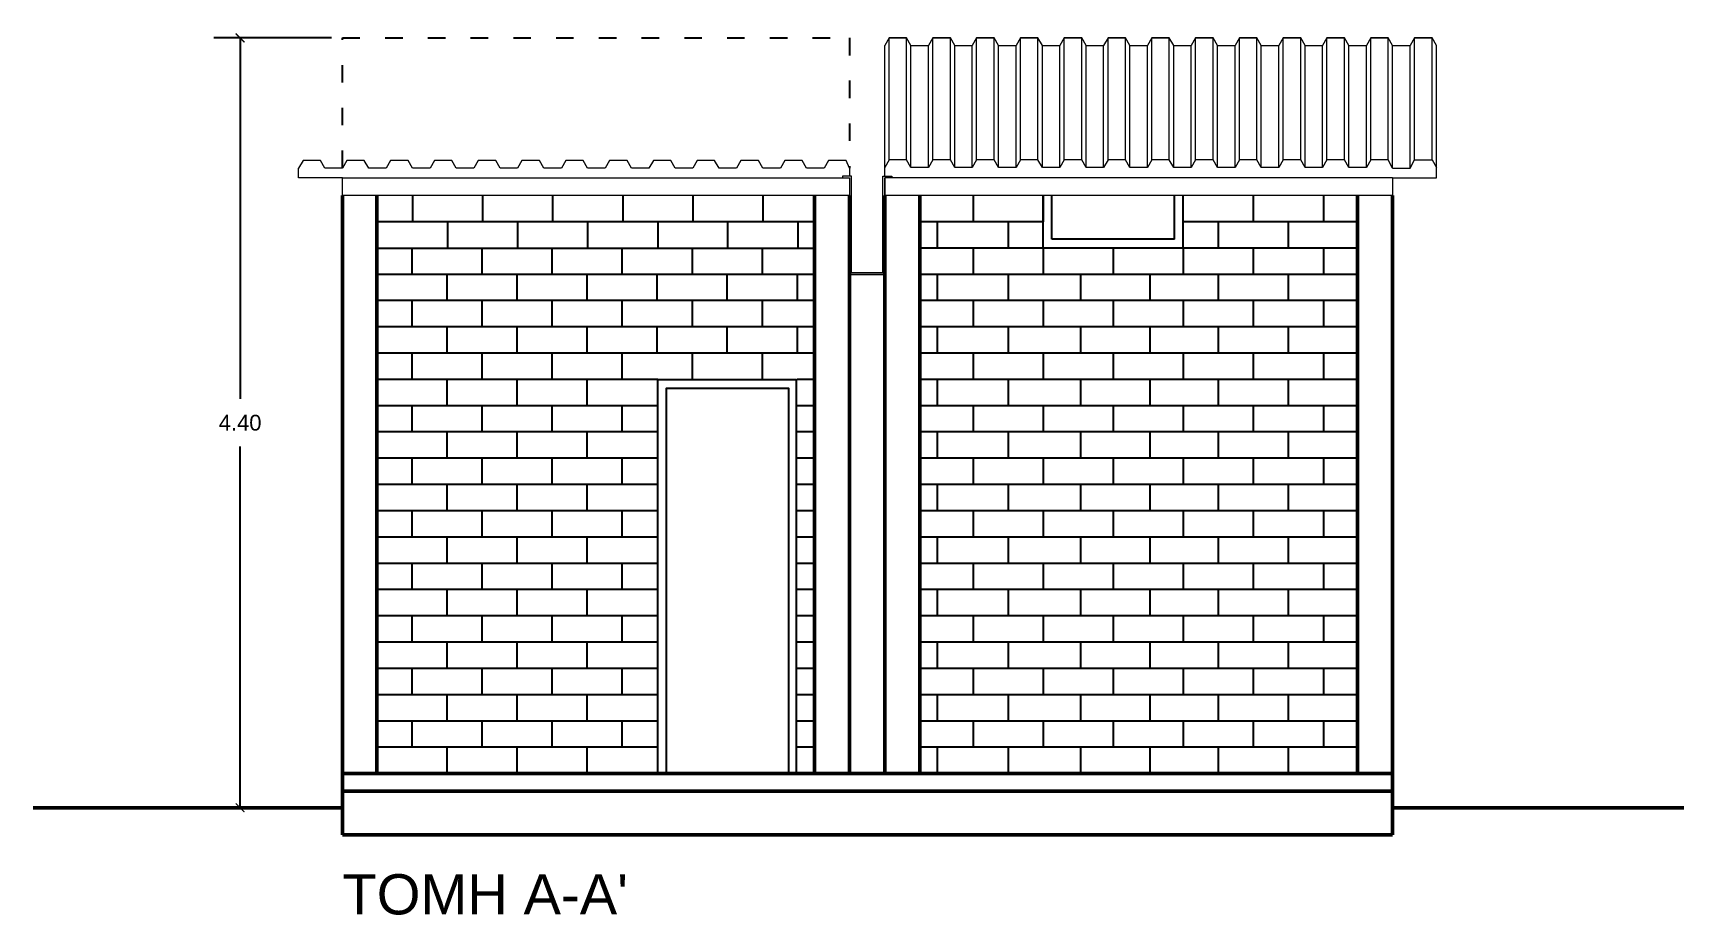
# Model space of a CAD drawing. Header units: millimetres. Extents: x 36.7 to 96.9, y 30.4 to 46.6.
# Drawn here: x 60.54 to 69.96, y 39.42 to 44.45 of the extents above; entities that cross this region are included whole.
import ezdxf

# ---------------------------------------------------------------- set-up
doc = ezdxf.new("R2010")
doc.units = ezdxf.units.MM
doc.linetypes.add('ACAD_ISO03W100', pattern=[30, 12, -18])
doc.linetypes.add('HIDDEN', pattern=[9.525, 6.35, -3.175])
doc.layers.add('ΠΡΟΒΑΛΛΟΜΕΝΑ 2', color=8, linetype='Continuous')
doc.layers.add('ΣΤΕΓΗ', color=2, linetype='Continuous', lineweight=20)
doc.layers.add('ΤΕΜΝΟΜΕΝΑ', color=5, linetype='Continuous', lineweight=50)
doc.styles.get("Standard").update_dxf_attribs({"font": 'arial.ttf'})
doc.dimstyles.new('new', dxfattribs={"dimtxt": 0.09, "dimasz": 0.05, "dimexe": 0.15, "dimexo": 0.0625, "dimgap": 0.09, "dimtad": 0, "dimtih": 1, "dimtoh": 1, "dimzin": 0, "dimdsep": 46, "dimtxsty": 'Standard', "dimblk": 'ARCHTICK', "dimcen": 0.09, "dimadec": 0, "dimazin": 0, "dimtfac": 1, "dimtofl": 0, "dimtmove": 0, "dimatfit": 3, "dimfxl": 0, "dimtolj": 1, "dimtzin": 0, "dimarcsym": 0})

# ---------------------------------------------------------------- blocks, each defined once
blk = doc.blocks.new('_ArchTick')
at = {"color": 0, "linetype": 'ByBlock', "const_width": 0.15}
blk.add_lwpolyline([(-0.5, -0.5), (0.5, 0.5)], dxfattribs=at)
blk = doc.blocks.new('*D13')
at = {"layer": 'DEFPOINTS', "color": 0, "transparency": 16777216}
for p in [(62.3057, 44.427), (61.7215, 40.032), (62.3057, 40.032)]:
    blk.add_point(p, dxfattribs=at)
at = {"layer": 'ΠΡΟΒΑΛΛΟΜΕΝΑ 2', "color": 0, "linetype": 'HIDDEN', "lineweight": -2, "transparency": 16777216}
for p, q in [((62.2432, 44.427), (61.5715, 44.427)), ((62.2432, 40.032), (61.5715, 40.032))]:
    blk.add_line(p, q, dxfattribs=at)
at = {"layer": 'ΠΡΟΒΑΛΛΟΜΕΝΑ 2', "color": 0, "linetype": 'Continuous', "lineweight": -2, "transparency": 16777216}
for p, q in [((61.7215, 44.427), (61.7215, 42.3654)), ((61.7215, 40.032), (61.7215, 42.0935))]:
    blk.add_line(p, q, dxfattribs=at)
at = {"layer": 'ΠΡΟΒΑΛΛΟΜΕΝΑ 2', "color": 0, "lineweight": -2, "transparency": 16777216, "xscale": 0.05, "yscale": 0.05, "zscale": 0.05}
for p, rotation in [((61.7215, 44.427), 90), ((61.7215, 40.032), 270)]:
    blk.add_blockref('_ArchTick', p, dxfattribs=dict(at, rotation=rotation))
at = {"layer": 'ΠΡΟΒΑΛΛΟΜΕΝΑ 2', "color": 0, "transparency": 16777216, "insert": (61.7215, 42.2295), "char_height": 0.09, "attachment_point": 5}
blk.add_mtext('\\A1;4.40', dxfattribs=at)

msp = doc.modelspace()

# ---------------------------------------------------------------- linework, layer by layer
at = {"layer": 'ΠΡΟΒΑΛΛΟΜΕΝΑ 2', "linetype": 'ACAD_ISO03W100', "ltscale": 0.008}
for p, q in [((62.3057, 43.6837), (62.3057, 44.427)), ((62.3057, 44.427), (65.2014, 44.427)), ((65.2014, 44.427), (65.2014, 43.6837))]:
    msp.add_line(p, q, dxfattribs=at)
at = {"layer": 'ΠΡΟΒΑΛΛΟΜΕΝΑ 2'}
for p, q in [((62.7057, 43.527), (62.7057, 43.377)), ((63.1057, 43.527), (63.1057, 43.377)), ((63.5057, 43.527), (63.5057, 43.377)), ((63.9057, 43.527), (63.9057, 43.377)), ((64.3057, 43.527), (64.3057, 43.377)), ((64.7057, 43.527), (64.7057, 43.377)), ((65.9057, 43.527), (65.9057, 43.377)), ((66.3057, 43.527), (66.3057, 43.377)), ((66.3057, 43.227), (66.3057, 43.527)), ((66.3557, 43.277), (66.3557, 43.527)), ((67.0557, 43.277), (67.0557, 43.527)), ((67.1057, 43.227), (67.1057, 43.527)), ((67.5057, 43.527), (67.5057, 43.377)), ((67.9057, 43.527), (67.9057, 43.377)), ((65.0057, 43.377), (62.5014, 43.377)), ((62.9057, 43.377), (62.9057, 43.227)), ((63.3057, 43.377), (63.3057, 43.227)), ((63.7057, 43.377), (63.7057, 43.227)), ((64.1057, 43.377), (64.1057, 43.227)), ((64.5057, 43.227), (64.5057, 43.377)), ((64.9057, 43.377), (64.9057, 43.227)), ((66.3057, 43.377), (65.6014, 43.377)), ((65.7014, 43.377), (65.7014, 43.227)), ((66.1057, 43.377), (66.1057, 43.227)), ((67.3057, 43.377), (67.1057, 43.377)), ((67.3057, 43.377), (67.3057, 43.227)), ((68.1014, 43.377), (67.3057, 43.377)), ((67.7057, 43.377), (67.7057, 43.227)), ((67.0557, 43.277), (66.3557, 43.277)), ((62.5014, 43.227), (65.0014, 43.227)), ((62.7014, 43.227), (62.7014, 43.077)), ((63.1014, 43.227), (63.1014, 43.077)), ((63.5014, 43.227), (63.5014, 43.077)), ((63.9014, 43.227), (63.9014, 43.077)), ((64.3014, 43.227), (64.3014, 43.077)), ((64.7014, 43.227), (64.7014, 43.077)), ((68.1014, 43.227), (65.6014, 43.227)), ((65.9057, 43.227), (65.9057, 43.077)), ((66.3057, 43.227), (66.3057, 43.077)), ((67.1057, 43.227), (66.3057, 43.227)), ((67.3057, 43.227), (66.5188, 43.227)), ((66.7057, 43.227), (66.7057, 43.077)), ((67.1057, 43.227), (67.1057, 43.077)), ((67.5057, 43.227), (67.5057, 43.077)), ((67.9057, 43.227), (67.9057, 43.077)), ((65.0014, 43.077), (62.497, 43.077)), ((62.9014, 43.077), (62.9014, 42.927)), ((63.3014, 43.077), (63.3014, 42.927)), ((63.7014, 43.077), (63.7014, 42.927)), ((64.1014, 43.077), (64.1014, 42.927)), ((64.5014, 42.927), (64.5014, 43.077)), ((64.9014, 43.077), (64.9014, 42.927)), ((68.1014, 43.077), (65.6014, 43.077)), ((65.7014, 43.077), (65.7014, 42.927)), ((66.1057, 43.077), (66.1057, 42.927)), ((66.5188, 43.077), (66.5188, 42.927)), ((66.9144, 43.077), (66.9144, 42.927)), ((67.3057, 43.077), (67.3057, 42.927)), ((67.7057, 43.077), (67.7057, 42.927)), ((65.0014, 42.927), (62.497, 42.927)), ((62.7014, 42.927), (62.7014, 42.777)), ((63.1014, 42.927), (63.1014, 42.777)), ((63.5014, 42.927), (63.5014, 42.777)), ((63.9014, 42.927), (63.9014, 42.777)), ((64.3014, 42.927), (64.3014, 42.777)), ((64.7014, 42.927), (64.7014, 42.777)), ((68.1014, 42.927), (65.6014, 42.927)), ((65.9057, 42.927), (65.9057, 42.777)), ((66.3057, 42.927), (66.3057, 42.777)), ((66.7057, 42.927), (66.7057, 42.777)), ((67.1057, 42.927), (67.1057, 42.777)), ((67.5057, 42.927), (67.5057, 42.777)), ((67.9057, 42.927), (67.9057, 42.777)), ((65.0014, 42.777), (62.497, 42.777)), ((62.9014, 42.777), (62.9014, 42.627)), ((63.3014, 42.777), (63.3014, 42.627)), ((63.7014, 42.777), (63.7014, 42.627)), ((64.1014, 42.777), (64.1014, 42.627)), ((64.5014, 42.627), (64.5014, 42.777)), ((64.9014, 42.777), (64.9014, 42.627)), ((68.1014, 42.777), (65.6014, 42.777)), ((65.7014, 42.777), (65.7014, 42.627)), ((66.1057, 42.777), (66.1057, 42.627)), ((66.5188, 42.777), (66.5188, 42.627)), ((66.9144, 42.777), (66.9144, 42.627)), ((67.3057, 42.777), (67.3057, 42.627)), ((67.7057, 42.777), (67.7057, 42.627)), ((65.0014, 42.627), (62.497, 42.627)), ((62.7014, 42.627), (62.7014, 42.477)), ((63.1014, 42.627), (63.1014, 42.477)), ((63.5014, 42.627), (63.5014, 42.477)), ((63.9014, 42.627), (63.9014, 42.477)), ((64.3014, 42.627), (64.3014, 42.477)), ((64.7014, 42.627), (64.7014, 42.477)), ((68.1014, 42.627), (65.6014, 42.627)), ((65.9057, 42.627), (65.9057, 42.477)), ((66.3057, 42.627), (66.3057, 42.477)), ((66.7057, 42.627), (66.7057, 42.477)), ((67.1057, 42.627), (67.1057, 42.477)), ((67.5057, 42.627), (67.5057, 42.477)), ((67.9057, 42.627), (67.9057, 42.477)), ((64.1057, 42.477), (62.497, 42.477)), ((62.9014, 42.477), (62.9014, 42.327)), ((63.3014, 42.477), (63.3014, 42.327)), ((63.7014, 42.477), (63.7014, 42.327)), ((65.0014, 42.477), (64.9014, 42.477)), ((68.1014, 42.477), (65.6014, 42.477)), ((65.7014, 42.477), (65.7014, 42.327)), ((66.1057, 42.477), (66.1057, 42.327)), ((66.5188, 42.477), (66.5188, 42.327)), ((66.9144, 42.477), (66.9144, 42.327)), ((67.3057, 42.477), (67.3057, 42.327)), ((67.7057, 42.477), (67.7057, 42.327)), ((64.1057, 42.327), (62.5014, 42.327)), ((62.7014, 42.327), (62.7014, 42.177)), ((63.1014, 42.327), (63.1014, 42.177)), ((63.5014, 42.327), (63.5014, 42.177)), ((63.9014, 42.327), (63.9014, 42.177)), ((65.0014, 42.327), (64.897, 42.327)), ((66.5188, 42.327), (65.6014, 42.327)), ((65.9057, 42.327), (65.9057, 42.177)), ((68.1014, 42.327), (66.3057, 42.327)), ((66.3057, 42.327), (66.3057, 42.177)), ((66.7057, 42.327), (66.7057, 42.177)), ((67.1057, 42.327), (67.1057, 42.177)), ((67.5057, 42.327), (67.5057, 42.177)), ((67.9057, 42.327), (67.9057, 42.177)), ((64.1057, 42.177), (62.5014, 42.177)), ((62.9014, 42.177), (62.9014, 42.027)), ((63.3014, 42.177), (63.3014, 42.027)), ((63.7014, 42.177), (63.7014, 42.027)), ((65.0014, 42.177), (64.897, 42.177)), ((66.5188, 42.177), (65.6014, 42.177)), ((65.7014, 42.177), (65.7014, 42.027)), ((66.1057, 42.177), (66.1057, 42.027)), ((68.1014, 42.177), (66.3057, 42.177)), ((66.5188, 42.177), (66.5188, 42.027)), ((66.9144, 42.177), (66.9144, 42.027)), ((67.3057, 42.177), (67.3057, 42.027)), ((67.7057, 42.177), (67.7057, 42.027)), ((64.1057, 42.027), (62.5014, 42.027)), ((62.7014, 42.027), (62.7014, 41.877)), ((63.1014, 42.027), (63.1014, 41.877)), ((63.5014, 42.027), (63.5014, 41.877)), ((63.9014, 42.027), (63.9014, 41.877)), ((65.0014, 42.027), (64.897, 42.027)), ((66.5188, 42.027), (65.6014, 42.027)), ((65.9057, 42.027), (65.9057, 41.877)), ((68.1014, 42.027), (66.3057, 42.027)), ((66.3057, 42.027), (66.3057, 41.877)), ((66.7057, 42.027), (66.7057, 41.877)), ((67.1057, 42.027), (67.1057, 41.877)), ((67.5057, 42.027), (67.5057, 41.877)), ((67.9057, 42.027), (67.9057, 41.877)), ((64.1057, 41.877), (62.5014, 41.877)), ((62.9014, 41.877), (62.9014, 41.727)), ((63.3014, 41.877), (63.3014, 41.727)), ((63.7014, 41.877), (63.7014, 41.727)), ((65.0014, 41.877), (64.897, 41.877)), ((66.5188, 41.877), (65.6014, 41.877)), ((65.7014, 41.877), (65.7014, 41.727)), ((66.1057, 41.877), (66.1057, 41.727)), ((68.1014, 41.877), (66.3057, 41.877)), ((66.5188, 41.877), (66.5188, 41.727)), ((66.9144, 41.877), (66.9144, 41.727)), ((67.3057, 41.877), (67.3057, 41.727)), ((67.7057, 41.877), (67.7057, 41.727)), ((64.1057, 41.727), (62.5014, 41.727)), ((62.7014, 41.727), (62.7014, 41.577)), ((63.1014, 41.727), (63.1014, 41.577)), ((63.5014, 41.727), (63.5014, 41.577)), ((63.9014, 41.727), (63.9014, 41.577)), ((65.0014, 41.727), (64.897, 41.727)), ((66.5188, 41.727), (65.6014, 41.727)), ((65.9057, 41.727), (65.9057, 41.577)), ((68.1014, 41.727), (66.3057, 41.727)), ((66.3057, 41.727), (66.3057, 41.577)), ((66.7057, 41.727), (66.7057, 41.577)), ((67.1057, 41.727), (67.1057, 41.577)), ((67.5057, 41.727), (67.5057, 41.577)), ((67.9057, 41.727), (67.9057, 41.577)), ((64.1057, 41.577), (62.5014, 41.577)), ((62.9014, 41.577), (62.9014, 41.427)), ((63.3014, 41.577), (63.3014, 41.427)), ((63.7014, 41.577), (63.7014, 41.427)), ((65.0014, 41.577), (64.897, 41.577)), ((66.5188, 41.577), (65.6014, 41.577)), ((65.7014, 41.577), (65.7014, 41.427)), ((66.1057, 41.577), (66.1057, 41.427)), ((68.1014, 41.577), (66.3057, 41.577)), ((66.5188, 41.577), (66.5188, 41.427)), ((66.9144, 41.577), (66.9144, 41.427)), ((67.3057, 41.577), (67.3057, 41.427)), ((67.7057, 41.577), (67.7057, 41.427)), ((64.1057, 41.427), (62.5014, 41.427)), ((62.7014, 41.427), (62.7014, 41.277)), ((63.1014, 41.427), (63.1014, 41.277)), ((63.5014, 41.427), (63.5014, 41.277)), ((63.9014, 41.427), (63.9014, 41.277)), ((65.0014, 41.427), (64.897, 41.427)), ((66.5188, 41.427), (65.6014, 41.427)), ((65.9057, 41.427), (65.9057, 41.277)), ((68.1014, 41.427), (66.3057, 41.427)), ((66.3057, 41.427), (66.3057, 41.277)), ((66.7057, 41.427), (66.7057, 41.277)), ((67.1057, 41.427), (67.1057, 41.277)), ((67.5057, 41.427), (67.5057, 41.277)), ((67.9057, 41.427), (67.9057, 41.277)), ((64.1057, 41.277), (62.5014, 41.277)), ((62.9014, 41.277), (62.9014, 41.127)), ((63.3014, 41.277), (63.3014, 41.127)), ((63.7014, 41.277), (63.7014, 41.127)), ((65.0014, 41.277), (64.897, 41.277)), ((66.5188, 41.277), (65.6014, 41.277)), ((65.7014, 41.277), (65.7014, 41.127)), ((66.1057, 41.277), (66.1057, 41.127)), ((68.1014, 41.277), (66.3057, 41.277)), ((66.5188, 41.277), (66.5188, 41.127)), ((66.9144, 41.277), (66.9144, 41.127)), ((67.3057, 41.277), (67.3057, 41.127)), ((67.7057, 41.277), (67.7057, 41.127)), ((64.1057, 41.127), (62.5014, 41.127)), ((62.7014, 41.127), (62.7014, 40.977)), ((63.1014, 41.127), (63.1014, 40.977)), ((63.5014, 41.127), (63.5014, 40.977)), ((63.9014, 41.127), (63.9014, 40.977)), ((65.0014, 41.127), (64.897, 41.127)), ((66.5188, 41.127), (65.6014, 41.127)), ((65.9057, 41.127), (65.9057, 40.977)), ((68.1014, 41.127), (66.3057, 41.127)), ((66.3057, 41.127), (66.3057, 40.977)), ((66.7057, 41.127), (66.7057, 40.977)), ((67.1057, 41.127), (67.1057, 40.977)), ((67.5057, 41.127), (67.5057, 40.977)), ((67.9057, 41.127), (67.9057, 40.977)), ((64.1057, 40.977), (62.5014, 40.977)), ((62.9014, 40.977), (62.9014, 40.827)), ((63.3014, 40.977), (63.3014, 40.827)), ((63.7014, 40.977), (63.7014, 40.827)), ((65.0014, 40.977), (64.897, 40.977)), ((66.5188, 40.977), (65.6014, 40.977)), ((65.7014, 40.977), (65.7014, 40.827)), ((66.1057, 40.977), (66.1057, 40.827)), ((68.1014, 40.977), (66.3057, 40.977)), ((66.5188, 40.977), (66.5188, 40.827)), ((66.9144, 40.977), (66.9144, 40.827)), ((67.3057, 40.977), (67.3057, 40.827)), ((67.7057, 40.977), (67.7057, 40.827)), ((64.1057, 40.827), (62.5014, 40.827)), ((62.7014, 40.827), (62.7014, 40.677)), ((63.1014, 40.827), (63.1014, 40.677)), ((63.5014, 40.827), (63.5014, 40.677)), ((63.9014, 40.827), (63.9014, 40.677)), ((65.0014, 40.827), (64.897, 40.827)), ((66.5188, 40.827), (65.6014, 40.827)), ((65.9057, 40.827), (65.9057, 40.677)), ((68.1014, 40.827), (66.3057, 40.827)), ((66.3057, 40.827), (66.3057, 40.677)), ((66.7057, 40.827), (66.7057, 40.677)), ((67.1057, 40.827), (67.1057, 40.677)), ((67.5057, 40.827), (67.5057, 40.677)), ((67.9057, 40.827), (67.9057, 40.677)), ((64.1057, 40.677), (62.5014, 40.677)), ((62.9014, 40.677), (62.9014, 40.527)), ((63.3014, 40.677), (63.3014, 40.527)), ((63.7014, 40.677), (63.7014, 40.527)), ((65.0014, 40.677), (64.897, 40.677)), ((66.5188, 40.677), (65.6014, 40.677)), ((65.7014, 40.677), (65.7014, 40.527)), ((66.1057, 40.677), (66.1057, 40.527)), ((68.1014, 40.677), (66.3057, 40.677)), ((66.5188, 40.677), (66.5188, 40.527)), ((66.9144, 40.677), (66.9144, 40.527)), ((67.3057, 40.677), (67.3057, 40.527)), ((67.7057, 40.677), (67.7057, 40.527)), ((64.1057, 40.527), (62.5014, 40.527)), ((62.7014, 40.527), (62.7014, 40.377)), ((63.1014, 40.527), (63.1014, 40.377)), ((63.5014, 40.527), (63.5014, 40.377)), ((63.9014, 40.527), (63.9014, 40.377)), ((65.0014, 40.527), (64.897, 40.527)), ((66.5188, 40.527), (65.6014, 40.527)), ((65.9057, 40.527), (65.9057, 40.377)), ((68.1014, 40.527), (66.3057, 40.527)), ((66.3057, 40.527), (66.3057, 40.377)), ((66.7057, 40.527), (66.7057, 40.377)), ((67.1057, 40.527), (67.1057, 40.377)), ((67.5057, 40.527), (67.5057, 40.377)), ((67.9057, 40.527), (67.9057, 40.377)), ((64.1057, 40.377), (62.5014, 40.377)), ((62.9014, 40.377), (62.9014, 40.227)), ((63.3014, 40.377), (63.3014, 40.227)), ((63.7014, 40.377), (63.7014, 40.227)), ((65.0014, 40.377), (64.897, 40.377)), ((66.5188, 40.377), (65.6014, 40.377)), ((65.7014, 40.377), (65.7014, 40.227)), ((66.1057, 40.377), (66.1057, 40.227)), ((68.1014, 40.377), (66.3057, 40.377)), ((66.5188, 40.377), (66.5188, 40.227)), ((66.9144, 40.377), (66.9144, 40.227)), ((67.3057, 40.377), (67.3057, 40.227)), ((67.7057, 40.377), (67.7057, 40.227))]:
    msp.add_line(p, q, dxfattribs=at)
for points in [[(64.1057, 40.227), (64.1057, 42.477), (64.897, 42.477), (64.897, 40.227)], [(64.1557, 40.227), (64.1557, 42.427), (64.8514, 42.427), (64.8514, 40.227)]]:
    msp.add_lwpolyline(points, dxfattribs=at)
at = {"layer": 'ΣΤΕΓΗ'}
for p, q in [((65.4264, 44.427), (65.4014, 44.3837)), ((65.4264, 43.7303), (65.4264, 44.427)), ((65.4264, 44.427), (65.5264, 44.427)), ((65.4264, 43.7303), (65.4264, 44.427)), ((65.4764, 44.427), (65.4264, 44.427)), ((65.5264, 44.427), (65.4764, 44.427)), ((65.5264, 43.7303), (65.5264, 44.427)), ((65.5514, 44.3837), (65.5264, 44.427)), ((65.6764, 44.427), (65.6514, 44.3837)), ((65.6764, 44.427), (65.7764, 44.427)), ((65.6764, 43.7303), (65.6764, 44.427)), ((65.7264, 44.427), (65.6764, 44.427)), ((65.7764, 44.427), (65.7264, 44.427)), ((65.7764, 43.7303), (65.7764, 44.427)), ((65.8014, 44.3837), (65.7764, 44.427)), ((65.9264, 44.427), (65.9014, 44.3837)), ((65.9264, 44.427), (66.0264, 44.427)), ((65.9264, 43.7303), (65.9264, 44.427)), ((65.9764, 44.427), (65.9264, 44.427)), ((66.0264, 44.427), (65.9764, 44.427)), ((66.0264, 43.7303), (66.0264, 44.427)), ((66.0514, 44.3837), (66.0264, 44.427)), ((66.1764, 44.427), (66.1514, 44.3837)), ((66.1764, 44.427), (66.2764, 44.427)), ((66.1764, 43.7303), (66.1764, 44.427)), ((66.2264, 44.427), (66.1764, 44.427)), ((66.2764, 44.427), (66.2264, 44.427)), ((66.2764, 43.7303), (66.2764, 44.427)), ((66.3014, 44.3837), (66.2764, 44.427)), ((66.4264, 44.427), (66.4014, 44.3837)), ((66.4264, 44.427), (66.5264, 44.427)), ((66.4264, 43.7303), (66.4264, 44.427)), ((66.4764, 44.427), (66.4264, 44.427)), ((66.5264, 44.427), (66.4764, 44.427)), ((66.5264, 43.7303), (66.5264, 44.427)), ((66.5514, 44.3837), (66.5264, 44.427)), ((66.6764, 44.427), (66.6514, 44.3837)), ((66.6764, 44.427), (66.7764, 44.427)), ((66.6764, 43.7303), (66.6764, 44.427)), ((66.7264, 44.427), (66.6764, 44.427)), ((66.7764, 44.427), (66.7264, 44.427)), ((66.7764, 43.7303), (66.7764, 44.427)), ((66.8014, 44.3837), (66.7764, 44.427)), ((66.9264, 44.427), (66.9014, 44.3837)), ((66.9264, 44.427), (67.0264, 44.427)), ((66.9264, 43.7303), (66.9264, 44.427)), ((66.9764, 44.427), (66.9264, 44.427)), ((67.0264, 44.427), (66.9764, 44.427)), ((67.0264, 43.7303), (67.0264, 44.427)), ((67.0514, 44.3837), (67.0264, 44.427)), ((67.1764, 44.427), (67.1514, 44.3837)), ((67.1764, 44.427), (67.2764, 44.427)), ((67.1764, 43.7303), (67.1764, 44.427)), ((67.2264, 44.427), (67.1764, 44.427)), ((67.2764, 44.427), (67.2264, 44.427)), ((67.2764, 43.7303), (67.2764, 44.427)), ((67.3014, 44.3837), (67.2764, 44.427)), ((67.4264, 44.427), (67.4014, 44.3837)), ((67.4264, 44.427), (67.5264, 44.427)), ((67.4264, 43.7303), (67.4264, 44.427)), ((67.4764, 44.427), (67.4264, 44.427)), ((67.5264, 44.427), (67.4764, 44.427)), ((67.5264, 43.7303), (67.5264, 44.427)), ((67.5514, 44.3837), (67.5264, 44.427)), ((67.6764, 44.427), (67.6514, 44.3837)), ((67.6764, 44.427), (67.7764, 44.427)), ((67.6764, 43.7303), (67.6764, 44.427)), ((67.7264, 44.427), (67.6764, 44.427)), ((67.7764, 44.427), (67.7264, 44.427)), ((67.7764, 43.7303), (67.7764, 44.427)), ((67.8014, 44.3837), (67.7764, 44.427)), ((67.9264, 44.427), (67.9014, 44.3837)), ((67.9264, 44.427), (68.0264, 44.427)), ((67.9264, 43.7303), (67.9264, 44.427)), ((67.9764, 44.427), (67.9264, 44.427)), ((68.0264, 44.427), (67.9764, 44.427)), ((68.0264, 43.7303), (68.0264, 44.427)), ((68.0514, 44.3837), (68.0264, 44.427)), ((68.1764, 44.427), (68.1514, 44.3837)), ((68.1764, 44.427), (68.2764, 44.427)), ((68.1764, 43.7303), (68.1764, 44.427)), ((68.2264, 44.427), (68.1764, 44.427)), ((68.2764, 44.427), (68.2264, 44.427)), ((68.2764, 43.7303), (68.2764, 44.427)), ((68.3014, 44.3837), (68.2764, 44.427)), ((68.4264, 44.427), (68.4014, 44.3837)), ((68.4264, 44.427), (68.5264, 44.427)), ((68.4264, 43.7303), (68.4264, 44.427)), ((68.4764, 44.427), (68.4264, 44.427)), ((68.5264, 44.427), (68.4764, 44.427)), ((68.5264, 43.7303), (68.5264, 44.427)), ((68.5514, 44.3837), (68.5264, 44.427)), ((65.4014, 43.637), (65.4014, 44.3837)), ((65.5514, 43.687), (65.5514, 44.3837)), ((65.5514, 44.3837), (65.6514, 44.3837)), ((65.6514, 43.687), (65.6514, 44.3837)), ((65.8014, 43.687), (65.8014, 44.3837)), ((65.8014, 44.3837), (65.9014, 44.3837)), ((65.9014, 43.687), (65.9014, 44.3837)), ((66.0514, 43.687), (66.0514, 44.3837)), ((66.0514, 44.3837), (66.1514, 44.3837)), ((66.1514, 43.687), (66.1514, 44.3837)), ((66.3014, 43.687), (66.3014, 44.3837)), ((66.3014, 44.3837), (66.4014, 44.3837)), ((66.4014, 43.687), (66.4014, 44.3837)), ((66.5514, 43.687), (66.5514, 44.3837)), ((66.5514, 44.3837), (66.6514, 44.3837)), ((66.6514, 43.687), (66.6514, 44.3837)), ((66.8014, 43.687), (66.8014, 44.3837)), ((66.8014, 44.3837), (66.9014, 44.3837)), ((66.9014, 43.687), (66.9014, 44.3837)), ((67.0514, 43.687), (67.0514, 44.3837)), ((67.0514, 44.3837), (67.1514, 44.3837)), ((67.1514, 43.687), (67.1514, 44.3837)), ((67.3014, 43.687), (67.3014, 44.3837)), ((67.3014, 44.3837), (67.4014, 44.3837)), ((67.4014, 43.687), (67.4014, 44.3837)), ((67.5514, 43.687), (67.5514, 44.3837)), ((67.5514, 44.3837), (67.6514, 44.3837)), ((67.6514, 43.687), (67.6514, 44.3837)), ((67.8014, 43.687), (67.8014, 44.3837)), ((67.8014, 44.3837), (67.9014, 44.3837)), ((67.9014, 43.687), (67.9014, 44.3837)), ((68.0514, 43.687), (68.0514, 44.3837)), ((68.0514, 44.3837), (68.1514, 44.3837)), ((68.1514, 43.687), (68.1514, 44.3837)), ((68.3014, 43.6834), (68.3014, 44.3837)), ((68.3014, 44.3837), (68.4014, 44.3837)), ((68.4014, 43.687), (68.4014, 44.3837)), ((68.5514, 43.687), (68.5514, 44.3837)), ((62.0807, 43.727), (62.0557, 43.6837)), ((62.0557, 43.627), (62.0557, 43.6837)), ((62.1307, 43.727), (62.0807, 43.727)), ((62.1807, 43.727), (62.1307, 43.727)), ((62.2057, 43.6837), (62.1807, 43.727)), ((62.3057, 43.6837), (62.2057, 43.6837)), ((62.3307, 43.727), (62.3057, 43.6837)), ((62.3807, 43.727), (62.3307, 43.727)), ((62.4307, 43.727), (62.3807, 43.727)), ((62.4557, 43.6837), (62.4307, 43.727)), ((62.5557, 43.6837), (62.4557, 43.6837)), ((62.5807, 43.727), (62.5557, 43.6837)), ((62.6807, 43.727), (62.5807, 43.727)), ((62.7057, 43.6837), (62.6807, 43.727)), ((62.8057, 43.6837), (62.7057, 43.6837)), ((62.8307, 43.727), (62.8057, 43.6837)), ((62.9307, 43.727), (62.8307, 43.727)), ((62.9557, 43.6837), (62.9307, 43.727)), ((63.0557, 43.6837), (62.9557, 43.6837)), ((63.0807, 43.727), (63.0557, 43.6837)), ((63.1807, 43.727), (63.0807, 43.727)), ((63.2057, 43.6837), (63.1807, 43.727)), ((63.3057, 43.6837), (63.2057, 43.6837)), ((63.3307, 43.727), (63.3057, 43.6837)), ((63.4307, 43.727), (63.3307, 43.727)), ((63.4557, 43.6837), (63.4307, 43.727)), ((63.5557, 43.6837), (63.4557, 43.6837)), ((63.5807, 43.727), (63.5557, 43.6837)), ((63.6807, 43.727), (63.5807, 43.727)), ((63.7057, 43.6837), (63.6807, 43.727)), ((63.8057, 43.6837), (63.7057, 43.6837)), ((63.8307, 43.727), (63.8057, 43.6837)), ((63.9307, 43.727), (63.8307, 43.727)), ((63.9557, 43.6837), (63.9307, 43.727)), ((64.0557, 43.6837), (63.9557, 43.6837)), ((64.0807, 43.727), (64.0557, 43.6837)), ((64.1807, 43.727), (64.0807, 43.727)), ((64.2057, 43.6837), (64.1807, 43.727)), ((64.3057, 43.6837), (64.2057, 43.6837)), ((64.3307, 43.727), (64.3057, 43.6837)), ((64.4307, 43.727), (64.3307, 43.727)), ((64.4557, 43.6837), (64.4307, 43.727)), ((64.5557, 43.6837), (64.4557, 43.6837)), ((64.5807, 43.727), (64.5557, 43.6837)), ((64.6807, 43.727), (64.5807, 43.727)), ((64.7057, 43.6837), (64.6807, 43.727)), ((64.8057, 43.6837), (64.7057, 43.6837)), ((64.8307, 43.727), (64.8057, 43.6837)), ((64.9307, 43.727), (64.8307, 43.727)), ((64.9557, 43.6837), (64.9307, 43.727)), ((65.0557, 43.6837), (64.9557, 43.6837)), ((65.0807, 43.727), (65.0557, 43.6837)), ((65.1807, 43.727), (65.0807, 43.727)), ((65.2014, 43.6837), (65.1807, 43.727)), ((65.2014, 43.6837), (65.2014, 43.637)), ((68.3014, 43.6834), (68.4014, 43.6834)), ((68.4014, 43.6834), (68.4264, 43.7303)), ((68.4264, 43.7303), (68.5264, 43.7303)), ((68.5264, 43.7303), (68.5514, 43.687)), ((68.5514, 43.627), (68.5514, 43.687)), ((62.3057, 43.627), (62.0557, 43.627)), ((65.2114, 43.637), (65.1614, 43.637)), ((65.1614, 43.637), (65.1614, 43.627)), ((65.1614, 43.627), (65.2014, 43.627)), ((65.2014, 43.627), (65.2014, 43.077)), ((65.2114, 43.087), (65.2114, 43.637)), ((65.3914, 43.087), (65.3914, 43.637)), ((65.3914, 43.637), (65.4414, 43.637)), ((65.4414, 43.627), (65.4014, 43.627)), ((65.4014, 43.627), (65.4014, 43.077)), ((68.3014, 43.627), (65.4014, 43.627)), ((65.4014, 43.527), (65.4014, 43.627)), ((65.4414, 43.637), (65.4414, 43.627)), ((68.3014, 43.627), (68.3014, 43.527)), ((68.3014, 43.627), (68.5514, 43.627)), ((67.5057, 43.527), (65.4014, 43.527)), ((68.3014, 43.527), (67.3057, 43.527)), ((65.4014, 43.077), (65.2014, 43.077)), ((65.2014, 43.077), (65.4014, 43.077)), ((65.2114, 43.087), (65.3914, 43.087))]:
    msp.add_line(p, q, dxfattribs=at)
msp.add_lwpolyline([(68.3014, 43.6834), (68.2764, 43.7303), (68.1764, 43.7303), (68.1514, 43.687), (68.0514, 43.687), (68.0264, 43.7303), (67.9264, 43.7303), (67.9014, 43.687), (67.8014, 43.687), (67.7764, 43.7303), (67.6764, 43.7303), (67.6514, 43.687), (67.5514, 43.687), (67.5264, 43.7303), (67.4264, 43.7303), (67.4014, 43.687), (67.3014, 43.687), (67.2764, 43.7303), (67.1764, 43.7303), (67.1514, 43.687), (67.0514, 43.687), (67.0264, 43.7303), (66.9264, 43.7303), (66.9014, 43.687), (66.8014, 43.687), (66.7764, 43.7303), (66.6764, 43.7303), (66.6514, 43.687), (66.5514, 43.687), (66.5264, 43.7303), (66.4264, 43.7303), (66.4014, 43.687), (66.3014, 43.687), (66.2764, 43.7303), (66.1764, 43.7303), (66.1514, 43.687), (66.0514, 43.687), (66.0264, 43.7303), (65.9264, 43.7303), (65.9014, 43.687), (65.8014, 43.687), (65.7764, 43.7303), (65.6764, 43.7303), (65.6514, 43.687), (65.5514, 43.687), (65.5264, 43.7303), (65.4764, 43.7303), (65.4264, 43.7303), (65.4014, 43.687)], dxfattribs=at)
msp.add_lwpolyline([(65.2014, 43.527), (62.3057, 43.527), (62.3057, 43.627), (65.2014, 43.627)], close=True, dxfattribs=at)
at = {"layer": 'ΤΕΜΝΟΜΕΝΑ'}
for p, q in [((62.3057, 43.527), (62.3057, 40.227)), ((62.5014, 43.527), (62.5014, 40.227)), ((65.0014, 43.527), (65.0014, 40.227)), ((65.2014, 43.527), (65.2014, 40.227)), ((65.4014, 43.527), (65.4014, 40.227)), ((65.6014, 43.527), (65.6014, 40.227)), ((68.1014, 43.527), (68.1014, 40.227)), ((68.3014, 43.527), (68.3014, 40.227)), ((62.3057, 40.227), (62.3057, 40.032)), ((62.3057, 40.227), (68.3014, 40.227)), ((68.3014, 39.987), (68.3014, 40.227)), ((62.3057, 40.127), (68.3014, 40.127)), ((68.3014, 40.127), (68.3014, 40.032)), ((60.5393, 40.032), (62.3057, 40.032)), ((62.3057, 40.032), (62.3057, 39.877)), ((68.3014, 40.032), (69.9645, 40.032)), ((68.3014, 40.032), (68.3014, 39.877)), ((68.3014, 39.877), (62.3057, 39.877))]:
    msp.add_line(p, q, dxfattribs=at)

# ---------------------------------------------------------------- texts
at = {"layer": 'ΠΡΟΒΑΛΛΟΜΕΝΑ 2', "insert": (62.3057, 39.6526), "char_height": 0.22972, "attachment_point": 1}
msp.add_mtext_dynamic_manual_height_columns("ΤΟΜΗ Α-Α'", width=2.825214, gutter_width=1.1486, heights=[0], dxfattribs=at)

# ---------------------------------------------------------------- dimensions: what is measured, and where the dimension line sits
at = {"layer": 'ΠΡΟΒΑΛΛΟΜΕΝΑ 2'}
dim = msp.add_linear_dim(base=(61.7214711953, 40.0319898301), p1=(62.3057304022, 44.4269898302), p2=(62.3057304022, 40.0319898301), angle=90, dimstyle='new', dxfattribs=at)
dim.commit()
dim.dimension.update_dxf_attribs({"geometry": '*D13', "text_midpoint": (61.7214711953, 42.2294898301)})

doc.saveas('drawing.dxf')
